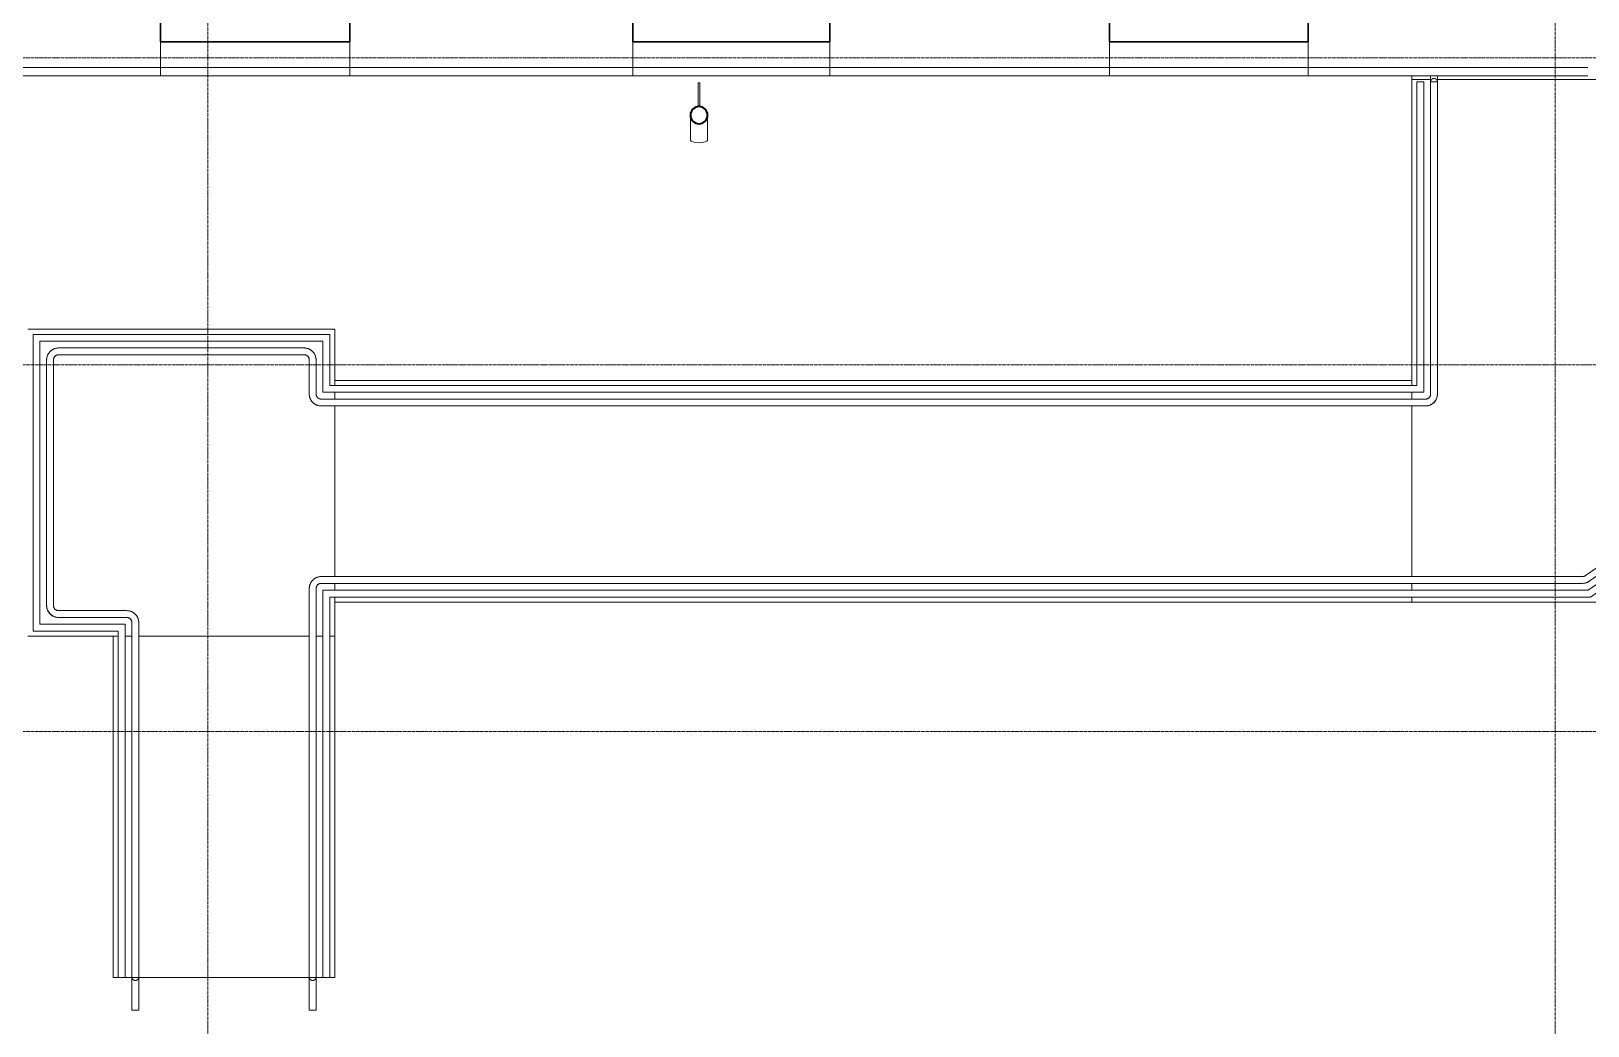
# Model space of a CAD drawing. Header units: millimetres. Extents: x -12447 to 83753, y -46415 to 46712.
# Drawn here: x 9113 to 18241, y -3881 to 1951 of the extents above; entities that cross this region are included whole.
import ezdxf

# ---------------------------------------------------------------- set-up
doc = ezdxf.new("R2010")
doc.units = ezdxf.units.MM
doc.linetypes.add('ADSK_Линия сетки', pattern=[25, 20, -2.5, 0, -2.5])
for name, color, linetype, lineweight in [('Обобщенные модели', 7, 'Continuous', 18), ('Ограждение', 7, 'Continuous', 9), ('Оси', 7, 'Continuous', 9), ('Пандусы', 7, 'Continuous', 18), ('Перекрытие', 7, 'Continuous', 18), ('Стены наружные', 7, 'Continuous', 18), ('Стены несущие', 7, 'Continuous', 30), ('Стены отделка', 7, 'Continuous', 30), ('Стены штриховка', 7, 'Continuous', 9)]:
    doc.layers.add(name, color=color, linetype=linetype, lineweight=lineweight)

# ---------------------------------------------------------------- blocks, each defined once
blk = doc.blocks.new('Ограждение - Ограждение-2039143-План полов 1-го этажа')
at = {"layer": 'Ограждение'}
for p, q in [((18243.9, -1326.7), (18809.9, -936.7)), ((18256.3, -1366.7), (18822.4, -976.7)), ((18809.9, -936.7), (19016.1, -936.7)), ((18822.4, -976.7), (19016.1, -976.7)), ((19016.1, -936.7), (19016.1, -976.7)), ((10824.3, -1326.7), (10894.3, -1326.7)), ((10824.3, -1596.7), (10824.3, -1326.7)), ((10864.3, -1366.7), (10894.3, -1366.7)), ((10864.3, -1596.7), (10864.3, -1366.7)), ((10894.3, -1326.7), (17719.3, -1326.7)), ((10894.3, -1366.7), (17719.3, -1366.7)), ((17719.3, -1326.7), (18243.9, -1326.7)), ((17719.3, -1366.7), (18256.3, -1366.7)), ((10824.3, -3596.7), (10824.3, -1596.7)), ((10864.3, -3596.7), (10864.3, -1596.7)), ((10864.3, -3596.7), (10824.3, -3596.7))]:
    blk.add_line(p, q, dxfattribs=at)
blk = doc.blocks.new('Ограждение - Ограждение-2039147-План полов 1-го этажа')
at = {"layer": 'Ограждение'}
for p, q in [((17239.3, 1653.3), (17279.3, 1653.3)), ((17239.3, -126.7), (17239.3, 1653.3)), ((17279.3, -166.7), (17279.3, 1653.3)), ((9124.3, 173.3), (10864.3, 173.3)), ((9124.3, -1566.7), (9124.3, 173.3)), ((9164.3, 133.3), (10824.3, 133.3)), ((9164.3, -1526.7), (9164.3, 133.3)), ((10824.3, 133.3), (10824.3, -166.7)), ((10864.3, 173.3), (10864.3, -126.7)), ((10824.3, -166.7), (10894.3, -166.7)), ((10864.3, -126.7), (10894.3, -126.7)), ((10894.3, -126.7), (17239.3, -126.7)), ((10894.3, -166.7), (17279.3, -166.7)), ((9664.3, -1526.7), (9164.3, -1526.7)), ((9664.3, -1596.7), (9664.3, -1526.7)), ((9624.3, -1566.7), (9124.3, -1566.7)), ((9624.3, -1596.7), (9624.3, -1566.7)), ((9624.3, -3596.7), (9624.3, -1596.7)), ((9664.3, -3596.7), (9664.3, -1596.7)), ((9664.3, -3596.7), (9624.3, -3596.7))]:
    blk.add_line(p, q, dxfattribs=at)
blk = doc.blocks.new('Водосток - Тип 1 _карниз больше 490мм_-V62-План полов 1-го этажа')
at = {"layer": 'Обобщенные модели'}
for p, q in [((75, 306.2), (75, 263.6)), ((175, 263.6), (175, 306.2)), ((120, 109.1), (120, -30)), ((130, -30), (130, 109.1)), ((120, -30), (130, -30))]:
    blk.add_line(p, q, dxfattribs=at)
at = {"layer": 'Обобщенные модели', "flags": 128}
for points in [[(75, 173), (75, 174.3), (75, 177), (75, 179.8), (75, 182.9), (75, 186.2), (75, 189.7), (75, 193.4), (75, 197.2), (75, 201.3), (75, 205.5), (75, 209.9), (75, 214.4), (75, 219.1), (75, 224), (75, 229), (75, 234.1), (75, 239.3), (75, 244.6), (75, 250.1), (75, 255.6), (75, 261.3), (75, 263.6)], [(175, 263.6), (175, 258), (175, 252.4), (175, 246.9), (175, 241.5), (175, 236.2), (175, 231.1), (175, 226), (175, 221.1), (175, 216.4), (175, 211.8), (175, 207.3), (175, 203), (175, 198.9), (175, 194.9), (175, 191.2), (175, 187.6), (175, 184.3), (175, 181.1), (175, 178.1), (175, 175.4), (175, 173)]]:
    blk.add_lwpolyline(points, dxfattribs=at)
at = {"layer": 'Обобщенные модели'}
for start, end in [(90, 270), (270, 90)]:
    blk.add_arc((125, 160), 52, start, end, dxfattribs=at)
at = {"layer": 'Обобщенные модели', "lineweight": 40}
for start, end in [(90, 270), (270, 90)]:
    blk.add_arc((125, 160), 50, start, end, dxfattribs=at)
at = {"layer": 'Обобщенные модели'}
for start_param, end_param in [(4.712389, 6.283185), (3.141593, 4.712389)]:
    blk.add_ellipse((125, 306.2), major_axis=(-50, 0), ratio=0.309017, start_param=start_param, end_param=end_param, dxfattribs=at)
blk = doc.blocks.new('Тип перил - Перила_Внутренний_-3098370-План полов 1-го этажа')
at = {"layer": 'Ограждение'}
for p, q in [((17319.3, 1653.3), (17319.3, -176.7)), ((17341.6, 1653.3), (17337, 1653.3)), ((17359.3, -176.7), (17359.3, 1653.3)), ((10714.3, 93.3), (9274.3, 93.3)), ((9204.3, 23.3), (9204.3, -1416.7)), ((9244.3, -1416.7), (9244.3, 23.3)), ((9274.3, 53.3), (10714.3, 53.3)), ((10744.3, 23.3), (10744.3, -176.7)), ((10784.3, -176.7), (10784.3, 23.3)), ((10892.3, -206.7), (10814.3, -206.7)), ((10814.3, -246.7), (10892.3, -246.7)), ((17258.9, -206.7), (10897.9, -206.7)), ((10897.9, -246.7), (17258.9, -246.7)), ((17289.3, -206.7), (17261.3, -206.7)), ((17261.3, -246.7), (17289.3, -246.7)), ((9674.3, -1446.7), (9274.3, -1446.7)), ((9274.3, -1486.7), (9674.3, -1486.7)), ((9704.3, -1516.7), (9704.3, -1594.7)), ((9744.3, -1594.7), (9744.3, -1516.7)), ((9704.3, -1597.1), (9704.3, -3596.7)), ((9744.3, -3596.7), (9744.3, -1597.1))]:
    blk.add_line(p, q, dxfattribs=at)
at = {"layer": 'Ограждение', "flags": 128}
for points in [[(9274.3, 93.3), (9271.5, 93.3), (9268.7, 93.1), (9265.9, 92.8), (9263.1, 92.4), (9260.4, 91.9), (9257.7, 91.3), (9255, 90.6), (9252.3, 89.8), (9249.6, 88.8), (9247, 87.8), (9244.5, 86.7), (9242, 85.4), (9239.5, 84.1), (9237.1, 82.6), (9234.8, 81.1), (9232.5, 79.5), (9230.3, 77.8), (9228.1, 76), (9226.1, 74.1), (9224.1, 72.1), (9222.2, 70), (9220.3, 67.9), (9218.6, 65.7), (9217, 63.5), (9215.4, 61.1), (9213.9, 58.8), (9212.6, 56.3), (9211.3, 53.8), (9210.1, 51.3), (9209.1, 48.7), (9208.1, 46.1), (9207.2, 43.4), (9206.5, 40.7), (9205.8, 38), (9205.3, 35.2), (9204.9, 32.5), (9204.6, 29.7), (9204.4, 26.9), (9204.3, 24.1), (9204.3, 23.3)], [(10784.3, 23.3), (10784.2, 26.1), (10784.1, 28.9), (10783.8, 31.7), (10783.4, 34.5), (10782.9, 37.2), (10782.3, 40), (10781.6, 42.7), (10780.7, 45.3), (10779.8, 48), (10778.8, 50.6), (10777.6, 53.1), (10776.4, 55.7), (10775, 58.1), (10773.6, 60.5), (10772.1, 62.9), (10770.4, 65.1), (10768.7, 67.3), (10766.9, 69.5), (10765, 71.6), (10763.1, 73.5), (10761, 75.5), (10758.9, 77.3), (10756.7, 79), (10754.4, 80.7), (10752.1, 82.2), (10749.7, 83.7), (10747.3, 85.1), (10744.8, 86.3), (10742.2, 87.5), (10739.7, 88.6), (10737, 89.5), (10734.4, 90.4), (10731.7, 91.1), (10728.9, 91.8), (10726.2, 92.3), (10723.4, 92.7), (10720.6, 93), (10717.8, 93.2), (10715.1, 93.3), (10714.3, 93.3)], [(9244.3, 23.3), (9244.3, 24.5), (9244.4, 25.7), (9244.5, 26.9), (9244.7, 28.1), (9244.9, 29.3), (9245.2, 30.5), (9245.5, 31.6), (9245.8, 32.8), (9246.2, 33.9), (9246.7, 35), (9247.2, 36.1), (9247.7, 37.2), (9248.3, 38.2), (9248.9, 39.3), (9249.5, 40.3), (9250.2, 41.2), (9251, 42.2), (9251.7, 43.1), (9252.6, 44), (9253.4, 44.8), (9254.3, 45.7), (9255.2, 46.4), (9256.1, 47.2), (9257.1, 47.9), (9258.1, 48.6), (9259.1, 49.2), (9260.2, 49.8), (9261.2, 50.3), (9262.3, 50.8), (9263.4, 51.3), (9264.6, 51.7), (9265.7, 52.1), (9266.9, 52.4), (9268, 52.7), (9269.2, 52.9), (9270.4, 53.1), (9271.6, 53.2), (9272.8, 53.3), (9274, 53.3), (9274.3, 53.3)], [(10714.3, 53.3), (10715.5, 53.3), (10716.7, 53.2), (10717.9, 53.1), (10719.1, 52.9), (10720.3, 52.7), (10721.4, 52.5), (10722.6, 52.2), (10723.7, 51.8), (10724.9, 51.4), (10726, 51), (10727.1, 50.5), (10728.1, 49.9), (10729.2, 49.4), (10730.2, 48.7), (10731.2, 48.1), (10732.2, 47.4), (10733.2, 46.7), (10734.1, 45.9), (10735, 45.1), (10735.8, 44.2), (10736.6, 43.3), (10737.4, 42.4), (10738.2, 41.5), (10738.9, 40.5), (10739.5, 39.5), (10740.2, 38.5), (10740.8, 37.5), (10741.3, 36.4), (10741.8, 35.3), (10742.3, 34.2), (10742.7, 33.1), (10743, 31.9), (10743.4, 30.8), (10743.6, 29.6), (10743.9, 28.4), (10744, 27.2), (10744.2, 26), (10744.3, 24.8), (10744.3, 23.6), (10744.3, 23.3)], [(10744.3, -176.7), (10744.4, -179.5), (10744.5, -182.3), (10744.8, -185.1), (10745.2, -187.8), (10745.7, -190.6), (10746.3, -193.3), (10747, -196), (10747.8, -198.7), (10748.8, -201.3), (10749.8, -203.9), (10751, -206.5), (10752.2, -209), (10753.5, -211.5), (10755, -213.9), (10756.5, -216.2), (10758.1, -218.5), (10759.9, -220.7), (10761.7, -222.8), (10763.6, -224.9), (10765.5, -226.9), (10767.6, -228.8), (10769.7, -230.6), (10771.9, -232.4), (10774.1, -234), (10776.5, -235.6), (10778.9, -237), (10781.3, -238.4), (10783.8, -239.7), (10786.3, -240.9), (10788.9, -241.9), (10791.6, -242.9), (10794.2, -243.7), (10796.9, -244.5), (10799.6, -245.1), (10802.4, -245.7), (10805.2, -246.1), (10807.9, -246.4), (10810.7, -246.6), (10813.5, -246.7), (10814.3, -246.7)], [(10814.3, -206.7), (10813.1, -206.6), (10811.9, -206.6), (10810.7, -206.5), (10809.5, -206.3), (10808.3, -206.1), (10807.2, -205.8), (10806, -205.5), (10804.9, -205.2), (10803.7, -204.8), (10802.6, -204.3), (10801.5, -203.8), (10800.4, -203.3), (10799.4, -202.7), (10798.4, -202.1), (10797.4, -201.4), (10796.4, -200.7), (10795.4, -200), (10794.5, -199.2), (10793.6, -198.4), (10792.8, -197.6), (10792, -196.7), (10791.2, -195.8), (10790.4, -194.8), (10789.7, -193.9), (10789.1, -192.9), (10788.4, -191.9), (10787.8, -190.8), (10787.3, -189.7), (10786.8, -188.7), (10786.3, -187.5), (10785.9, -186.4), (10785.6, -185.3), (10785.2, -184.1), (10785, -183), (10784.7, -181.8), (10784.6, -180.6), (10784.4, -179.4), (10784.3, -178.2), (10784.3, -177), (10784.3, -176.7)], [(17289.3, -246.7), (17292.1, -246.6), (17294.9, -246.5), (17297.7, -246.2), (17300.4, -245.8), (17303.2, -245.3), (17305.9, -244.7), (17308.6, -243.9), (17311.3, -243.1), (17314, -242.2), (17316.6, -241.1), (17319.1, -240), (17321.6, -238.8), (17324.1, -237.4), (17326.5, -236), (17328.8, -234.4), (17331.1, -232.8), (17333.3, -231.1), (17335.5, -229.3), (17337.5, -227.4), (17339.5, -225.4), (17341.4, -223.4), (17343.2, -221.3), (17345, -219.1), (17346.6, -216.8), (17348.2, -214.5), (17349.7, -212.1), (17351, -209.7), (17352.3, -207.2), (17353.5, -204.6), (17354.5, -202), (17355.5, -199.4), (17356.4, -196.7), (17357.1, -194), (17357.7, -191.3), (17358.3, -188.6), (17358.7, -185.8), (17359, -183), (17359.2, -180.2), (17359.3, -177.4), (17359.3, -176.7)], [(17319.3, -176.7), (17319.3, -177.9), (17319.2, -179.1), (17319.1, -180.3), (17318.9, -181.5), (17318.7, -182.6), (17318.4, -183.8), (17318.1, -185), (17317.8, -186.1), (17317.4, -187.2), (17316.9, -188.4), (17316.4, -189.5), (17315.9, -190.5), (17315.3, -191.6), (17314.7, -192.6), (17314.1, -193.6), (17313.4, -194.6), (17312.6, -195.5), (17311.8, -196.5), (17311, -197.3), (17310.2, -198.2), (17309.3, -199), (17308.4, -199.8), (17307.5, -200.5), (17306.5, -201.2), (17305.5, -201.9), (17304.5, -202.5), (17303.4, -203.1), (17302.4, -203.7), (17301.3, -204.2), (17300.2, -204.6), (17299, -205), (17297.9, -205.4), (17296.7, -205.7), (17295.6, -206), (17294.4, -206.2), (17293.2, -206.4), (17292, -206.6), (17290.8, -206.6), (17289.6, -206.7), (17289.3, -206.7)], [(10892.3, -206.7), (10895.1, -206.7), (10897.9, -206.7)], [(10897.9, -246.7), (10895.1, -246.7), (10892.3, -246.7)], [(17261.3, -206.7), (17260.1, -206.7), (17258.9, -206.7)], [(17258.9, -246.7), (17260.1, -246.7), (17261.3, -246.7)], [(9204.3, -1416.7), (9204.4, -1419.5), (9204.5, -1422.3), (9204.8, -1425.1), (9205.2, -1427.8), (9205.7, -1430.6), (9206.3, -1433.3), (9207, -1436), (9207.8, -1438.7), (9208.8, -1441.3), (9209.8, -1443.9), (9211, -1446.5), (9212.2, -1449), (9213.5, -1451.5), (9215, -1453.9), (9216.5, -1456.2), (9218.1, -1458.5), (9219.9, -1460.7), (9221.7, -1462.8), (9223.6, -1464.9), (9225.5, -1466.9), (9227.6, -1468.8), (9229.7, -1470.6), (9231.9, -1472.4), (9234.1, -1474), (9236.5, -1475.6), (9238.9, -1477), (9241.3, -1478.4), (9243.8, -1479.7), (9246.3, -1480.9), (9248.9, -1481.9), (9251.6, -1482.9), (9254.2, -1483.7), (9256.9, -1484.5), (9259.6, -1485.1), (9262.4, -1485.7), (9265.2, -1486.1), (9267.9, -1486.4), (9270.7, -1486.6), (9273.5, -1486.7), (9274.3, -1486.7)], [(9274.3, -1446.7), (9273.1, -1446.7), (9271.9, -1446.6), (9270.7, -1446.5), (9269.5, -1446.3), (9268.3, -1446.1), (9267.2, -1445.8), (9266, -1445.5), (9264.9, -1445.2), (9263.7, -1444.8), (9262.6, -1444.3), (9261.5, -1443.8), (9260.4, -1443.3), (9259.4, -1442.7), (9258.4, -1442.1), (9257.4, -1441.4), (9256.4, -1440.7), (9255.4, -1440), (9254.5, -1439.2), (9253.6, -1438.4), (9252.8, -1437.6), (9252, -1436.7), (9251.2, -1435.8), (9250.4, -1434.9), (9249.7, -1433.9), (9249.1, -1432.9), (9248.4, -1431.9), (9247.8, -1430.8), (9247.3, -1429.7), (9246.8, -1428.7), (9246.3, -1427.5), (9245.9, -1426.4), (9245.6, -1425.3), (9245.2, -1424.1), (9245, -1423), (9244.7, -1421.8), (9244.6, -1420.6), (9244.4, -1419.4), (9244.3, -1418.2), (9244.3, -1417), (9244.3, -1416.7)], [(9744.3, -1516.7), (9744.2, -1513.9), (9744.1, -1511.1), (9743.8, -1508.3), (9743.4, -1505.5), (9742.9, -1502.8), (9742.3, -1500), (9741.6, -1497.3), (9740.7, -1494.7), (9739.8, -1492), (9738.8, -1489.4), (9737.6, -1486.9), (9736.4, -1484.4), (9735, -1481.9), (9733.6, -1479.5), (9732.1, -1477.2), (9730.4, -1474.9), (9728.7, -1472.7), (9726.9, -1470.5), (9725, -1468.5), (9723.1, -1466.5), (9721, -1464.6), (9718.9, -1462.7), (9716.7, -1461), (9714.4, -1459.3), (9712.1, -1457.8), (9709.7, -1456.3), (9707.3, -1454.9), (9704.8, -1453.7), (9702.2, -1452.5), (9699.7, -1451.4), (9697, -1450.5), (9694.4, -1449.6), (9691.7, -1448.9), (9688.9, -1448.2), (9686.2, -1447.7), (9683.4, -1447.3), (9680.6, -1447), (9677.8, -1446.8), (9675.1, -1446.7), (9674.3, -1446.7)], [(9674.3, -1486.7), (9675.5, -1486.7), (9676.7, -1486.8), (9677.9, -1486.9), (9679.1, -1487.1), (9680.3, -1487.3), (9681.4, -1487.5), (9682.6, -1487.8), (9683.7, -1488.2), (9684.9, -1488.6), (9686, -1489), (9687.1, -1489.5), (9688.1, -1490.1), (9689.2, -1490.6), (9690.2, -1491.3), (9691.2, -1491.9), (9692.2, -1492.6), (9693.2, -1493.4), (9694.1, -1494.1), (9695, -1494.9), (9695.8, -1495.8), (9696.6, -1496.7), (9697.4, -1497.6), (9698.2, -1498.5), (9698.9, -1499.5), (9699.5, -1500.5), (9700.2, -1501.5), (9700.8, -1502.5), (9701.3, -1503.6), (9701.8, -1504.7), (9702.3, -1505.8), (9702.7, -1506.9), (9703, -1508.1), (9703.4, -1509.2), (9703.6, -1510.4), (9703.9, -1511.6), (9704, -1512.8), (9704.2, -1514), (9704.3, -1515.2), (9704.3, -1516.4), (9704.3, -1516.7)], [(9704.3, -1594.7), (9704.3, -1595.9), (9704.3, -1597.1)], [(9744.3, -1597.1), (9744.3, -1595.9), (9744.3, -1594.7)], [(9727.5, -3596.7), (9724.3, -3596.7), (9722, -3596.7)]]:
    blk.add_lwpolyline(points, dxfattribs=at)
blk = doc.blocks.new('Тип перил - D40-V73-План полов 1-го этажа')
at = {"layer": 'Ограждение', "flags": 128}
for points in [[(9704.3, -3595.1), (9706.4, -3604.1), (9710.2, -3609.3), (9713.3, -3611.8), (9715.4, -3613), (9717, -3613.7), (9718.1, -3614.1), (9719, -3614.4), (9719.6, -3614.5), (9720.2, -3614.6), (9720.6, -3614.7), (9721, -3614.8), (9721.3, -3614.9), (9721.5, -3614.9), (9721.8, -3614.9), (9722, -3614.9), (9722.2, -3615), (9722.3, -3615), (9722.5, -3615), (9722.6, -3615), (9722.8, -3615), (9722.9, -3615), (9723, -3615), (9723.1, -3615), (9723.2, -3615.1), (9723.3, -3615.1), (9723.4, -3615.1), (9723.4, -3615.1), (9723.5, -3615.1), (9723.6, -3615.1), (9723.7, -3615.1), (9723.7, -3615.1), (9723.8, -3615.1), (9723.9, -3615.1), (9724, -3615.1), (9724, -3615.1), (9724.1, -3615.1), (9724.2, -3615.1), (9724.2, -3615.1), (9724.3, -3615.1), (9724.3, -3615.1)], [(9744.3, -3595.1), (9742.2, -3604.1), (9738.4, -3609.3), (9735.3, -3611.8), (9733.2, -3613), (9731.6, -3613.7), (9730.5, -3614.1), (9729.6, -3614.4), (9729, -3614.5), (9728.4, -3614.6), (9728, -3614.7), (9727.6, -3614.8), (9727.3, -3614.9), (9727.1, -3614.9), (9726.8, -3614.9), (9726.6, -3614.9), (9726.4, -3615), (9726.3, -3615), (9726.1, -3615), (9726, -3615), (9725.8, -3615), (9725.7, -3615), (9725.6, -3615), (9725.5, -3615), (9725.4, -3615.1), (9725.3, -3615.1), (9725.2, -3615.1), (9725.1, -3615.1), (9725.1, -3615.1), (9725, -3615.1), (9724.9, -3615.1), (9724.8, -3615.1), (9724.8, -3615.1), (9724.7, -3615.1), (9724.6, -3615.1), (9724.6, -3615.1), (9724.5, -3615.1), (9724.4, -3615.1), (9724.4, -3615.1), (9724.3, -3615.1), (9724.3, -3615.1)]]:
    blk.add_lwpolyline(points, dxfattribs=at)
blk = doc.blocks.new('Тип перил - D40-V74-План полов 1-го этажа')
at = {"layer": 'Ограждение', "flags": 128}
for points in [[(0, 20), (0.8, 20), (1.6, 19.9), (2.4, 19.9), (3.2, 19.7), (4, 19.6), (4.8, 19.4), (5.5, 19.2), (6.3, 19), (7, 18.7), (7.8, 18.4), (8.5, 18.1), (9.2, 17.7), (9.9, 17.4), (10.6, 16.9), (11.3, 16.5), (11.9, 16), (12.6, 15.6), (13.2, 15), (13.8, 14.5), (14.3, 13.9), (14.9, 13.3), (15.4, 12.7), (15.9, 12.1), (16.4, 11.5), (16.8, 10.8), (17.2, 10.1), (17.6, 9.4), (18, 8.7), (18.3, 8), (18.6, 7.2), (18.9, 6.5), (19.2, 5.7), (19.4, 5), (19.6, 4.2), (19.7, 3.4), (19.8, 2.6), (19.9, 1.8), (20, 1), (20, 0.2), (20, 0)], [(20, 0), (20, -0.8), (19.9, -1.6), (19.9, -2.4), (19.7, -3.2), (19.6, -4), (19.4, -4.8), (19.2, -5.5), (19, -6.3), (18.7, -7), (18.4, -7.8), (18.1, -8.5), (17.7, -9.2), (17.4, -9.9), (16.9, -10.6), (16.5, -11.3), (16, -11.9), (15.6, -12.6), (15, -13.2), (14.5, -13.8), (13.9, -14.3), (13.3, -14.9), (12.7, -15.4), (12.1, -15.9), (11.5, -16.4), (10.8, -16.8), (10.1, -17.2), (9.4, -17.6), (8.7, -18), (8, -18.3), (7.2, -18.6), (6.5, -18.9), (5.7, -19.2), (5, -19.4), (4.2, -19.6), (3.4, -19.7), (2.6, -19.8), (1.8, -19.9), (1, -20), (0.2, -20), (0, -20)]]:
    blk.add_lwpolyline(points, dxfattribs=at)
blk = doc.blocks.new('Тип перил - Перила_Внутренний_-V75-План полов 1-го этажа')
at = {"layer": 'Ограждение'}
for p, q in [((17319.3, 1653.3), (17359.3, 1653.3)), ((17319.3, -176.7), (17319.3, 1653.3)), ((17359.3, -176.7), (17359.3, 1653.3)), ((9274.3, 93.3), (10714.3, 93.3)), ((9204.3, -1416.7), (9204.3, 23.3)), ((9244.3, -1416.7), (9244.3, 23.3)), ((9274.3, 53.3), (10714.3, 53.3)), ((10744.3, 23.3), (10744.3, -176.7)), ((10784.3, 23.3), (10784.3, -176.7)), ((10814.3, -206.7), (10892.3, -206.7)), ((10814.3, -246.7), (10892.3, -246.7)), ((10892.3, -206.7), (10896.3, -206.7)), ((10892.3, -246.7), (10896.3, -246.7)), ((10896.3, -206.7), (17257.3, -206.7)), ((10896.3, -246.7), (17257.3, -246.7)), ((17257.3, -206.7), (17261.3, -206.7)), ((17257.3, -246.7), (17261.3, -246.7)), ((17261.3, -206.7), (17289.3, -206.7)), ((17261.3, -246.7), (17289.3, -246.7)), ((9674.3, -1446.7), (9274.3, -1446.7)), ((9674.3, -1486.7), (9274.3, -1486.7)), ((9704.3, -1594.7), (9704.3, -1516.7)), ((9744.3, -1594.7), (9744.3, -1516.7)), ((9704.3, -1598.7), (9704.3, -1594.7)), ((9704.3, -3596.7), (9704.3, -1598.7)), ((9744.3, -1598.7), (9744.3, -1594.7)), ((9744.3, -3596.7), (9744.3, -1598.7)), ((9704.3, -3596.7), (9744.3, -3596.7))]:
    blk.add_line(p, q, dxfattribs=at)
for centre, radius, start, end in [((9274.3, 23.3), 70, 90, 180), ((10714.3, 23.3), 70, 360, 90), ((9274.3, 23.3), 30, 90, 180), ((10714.3, 23.3), 30, 360, 90), ((10814.3, -176.7), 70, 180, 270), ((10814.3, -176.7), 30, 180, 270), ((17289.3, -176.7), 70, 270, 360), ((17289.3, -176.7), 30, 270, 360), ((9274.3, -1416.7), 70, 180, 270), ((9274.3, -1416.7), 30, 180, 270), ((9674.3, -1516.7), 70, 360, 90), ((9674.3, -1516.7), 30, 360, 90)]:
    blk.add_arc(centre, radius, start, end, dxfattribs=at)
blk = doc.blocks.new('Тип перил - Перила_Внутренний_-3098390-План полов 1-го этажа')
at = {"layer": 'Ограждение'}
for p, q in [((17319.3, 1688.2), (17319.3, 1653.3)), ((17359.3, 1653.3), (17359.3, 1688.2)), ((9704.3, -3598.7), (9704.3, -3596.7)), ((9704.3, -3598.7), (9704.3, -3789.7)), ((9744.3, -3596.7), (9744.3, -3598.7)), ((9744.3, -3789.7), (9744.3, -3598.7)), ((9722, -3789.7), (9727.5, -3789.7))]:
    blk.add_line(p, q, dxfattribs=at)
at = {"layer": 'Ограждение', "flags": 128}
for points in [[(9274.3, 93.3), (9271.5, 93.3), (9268.7, 93.1), (9265.9, 92.8), (9263.1, 92.4), (9260.4, 91.9), (9257.7, 91.3), (9255, 90.6), (9252.3, 89.8), (9249.6, 88.8), (9247, 87.8), (9244.5, 86.7), (9242, 85.4), (9239.5, 84.1), (9237.1, 82.6), (9234.8, 81.1), (9232.5, 79.5), (9230.3, 77.8), (9228.1, 76), (9226.1, 74.1), (9224.1, 72.1), (9222.2, 70), (9220.3, 67.9), (9218.6, 65.7), (9217, 63.5), (9215.4, 61.1), (9213.9, 58.8), (9212.6, 56.3), (9211.3, 53.8), (9210.1, 51.3), (9209.1, 48.7), (9208.1, 46.1), (9207.2, 43.4), (9206.5, 40.7), (9205.8, 38), (9205.3, 35.2), (9204.9, 32.5), (9204.6, 29.7), (9204.4, 26.9), (9204.3, 24.1)], [(10784.3, 23.3), (10784.2, 26.1), (10784.1, 28.9), (10783.8, 31.7), (10783.4, 34.5), (10782.9, 37.2), (10782.3, 40), (10781.6, 42.7), (10780.7, 45.3), (10779.8, 48), (10778.8, 50.6), (10777.6, 53.1), (10776.4, 55.7), (10775, 58.1), (10773.6, 60.5), (10772.1, 62.9), (10770.4, 65.1), (10768.7, 67.3), (10766.9, 69.5), (10765, 71.6), (10763.1, 73.5), (10761, 75.5), (10758.9, 77.3), (10756.7, 79), (10754.4, 80.7), (10752.1, 82.2), (10749.7, 83.7), (10747.3, 85.1), (10744.8, 86.3), (10742.2, 87.5), (10739.7, 88.6), (10737, 89.5), (10734.4, 90.4), (10731.7, 91.1), (10728.9, 91.8), (10726.2, 92.3), (10723.4, 92.7), (10720.6, 93), (10717.8, 93.2), (10715.1, 93.3)], [(10744.3, -176.7), (10744.4, -179.5), (10744.5, -182.3), (10744.8, -185.1), (10745.2, -187.8), (10745.7, -190.6), (10746.3, -193.3), (10747, -196), (10747.8, -198.7), (10748.8, -201.3), (10749.8, -203.9), (10751, -206.5), (10752.2, -209), (10753.5, -211.5), (10755, -213.9), (10756.5, -216.2), (10758.1, -218.5), (10759.9, -220.7), (10761.7, -222.8), (10763.6, -224.9), (10765.5, -226.9), (10767.6, -228.8), (10769.7, -230.6), (10771.9, -232.4), (10774.1, -234), (10776.5, -235.6), (10778.9, -237), (10781.3, -238.4), (10783.8, -239.7), (10786.3, -240.9), (10788.9, -241.9), (10791.6, -242.9), (10794.2, -243.7), (10796.9, -244.5), (10799.6, -245.1), (10802.4, -245.7), (10805.2, -246.1), (10807.9, -246.4), (10810.7, -246.6), (10813.5, -246.7)], [(17289.3, -246.7), (17292.1, -246.6), (17294.9, -246.5), (17297.7, -246.2), (17300.4, -245.8), (17303.2, -245.3), (17305.9, -244.7), (17308.6, -243.9), (17311.3, -243.1), (17314, -242.2), (17316.6, -241.1), (17319.1, -240), (17321.6, -238.8), (17324.1, -237.4), (17326.5, -236), (17328.8, -234.4), (17331.1, -232.8), (17333.3, -231.1), (17335.5, -229.3), (17337.5, -227.4), (17339.5, -225.4), (17341.4, -223.4), (17343.2, -221.3), (17345, -219.1), (17346.6, -216.8), (17348.2, -214.5), (17349.7, -212.1), (17351, -209.7), (17352.3, -207.2), (17353.5, -204.6), (17354.5, -202), (17355.5, -199.4), (17356.4, -196.7), (17357.1, -194), (17357.7, -191.3), (17358.3, -188.6), (17358.7, -185.8), (17359, -183), (17359.2, -180.2), (17359.3, -177.4)], [(9204.3, -1416.7), (9204.4, -1419.5), (9204.5, -1422.3), (9204.8, -1425.1), (9205.2, -1427.8), (9205.7, -1430.6), (9206.3, -1433.3), (9207, -1436), (9207.8, -1438.7), (9208.8, -1441.3), (9209.6, -1443.4)], [(9209.8, -1443.9), (9211, -1446.5), (9212.2, -1449), (9213.5, -1451.5), (9215, -1453.9), (9216.5, -1456.2), (9218.1, -1458.5), (9219.9, -1460.7), (9221.7, -1462.8), (9223.6, -1464.9), (9225.5, -1466.9), (9227.6, -1468.8), (9229.7, -1470.6), (9231.9, -1472.4), (9234.1, -1474), (9236.5, -1475.6), (9238.9, -1477), (9241.3, -1478.4), (9243.8, -1479.7), (9246.3, -1480.9), (9248.9, -1481.9), (9251.6, -1482.9), (9254.2, -1483.7), (9256.9, -1484.5), (9259.6, -1485.1), (9262.4, -1485.7), (9265.2, -1486.1), (9267.9, -1486.4), (9270.7, -1486.6), (9273.5, -1486.7)], [(9744.3, -1516.7), (9744.2, -1513.9), (9744.1, -1511.1), (9743.8, -1508.3), (9743.4, -1505.5), (9742.9, -1502.8), (9742.3, -1500), (9741.6, -1497.3), (9740.7, -1494.7), (9739.8, -1492), (9738.8, -1489.4), (9737.6, -1486.9), (9736.4, -1484.4), (9735, -1481.9), (9733.6, -1479.5), (9732.1, -1477.2), (9730.4, -1474.9), (9728.7, -1472.7), (9726.9, -1470.5), (9725, -1468.5), (9723.1, -1466.5), (9721, -1464.6), (9718.9, -1462.7), (9716.7, -1461), (9714.4, -1459.3), (9712.1, -1457.8), (9709.7, -1456.3), (9707.3, -1454.9), (9704.8, -1453.7), (9702.2, -1452.5), (9699.7, -1451.4), (9697, -1450.5), (9694.4, -1449.6), (9691.7, -1448.9), (9688.9, -1448.2), (9686.2, -1447.7), (9683.4, -1447.3), (9680.6, -1447), (9677.8, -1446.8), (9675.1, -1446.7)]]:
    blk.add_lwpolyline(points, dxfattribs=at)
blk = doc.blocks.new('Тип перил - Перила_Внутренний_-V76-План полов 1-го этажа')
at = {"layer": 'Ограждение'}
for p, q in [((17319.3, 1653.3), (17319.3, 1688.2)), ((17359.3, 1653.3), (17359.3, 1688.2)), ((9704.3, -3598.7), (9704.3, -3596.7)), ((9704.3, -3789.7), (9704.3, -3598.7)), ((9744.3, -3598.7), (9744.3, -3596.7)), ((9744.3, -3789.7), (9744.3, -3598.7)), ((9704.3, -3789.7), (9744.3, -3789.7))]:
    blk.add_line(p, q, dxfattribs=at)
for centre, start, end in [((9274.3, 23.3), 140.23514, 180), ((9274.3, 23.3), 90, 129.76486), ((10714.3, 23.3), 50.23514, 90), ((10714.3, 23.3), 360, 39.76486), ((10814.3, -176.7), 180, 219.76486), ((17289.3, -176.7), 320.23514, 360), ((10814.3, -176.7), 230.23514, 270), ((17289.3, -176.7), 270, 309.76486), ((9274.3, -1416.7), 180, 219.76486), ((9274.3, -1416.7), 230.23514, 270), ((9674.3, -1516.7), 50.23514, 90), ((9674.3, -1516.7), 360, 39.76486)]:
    blk.add_arc(centre, 30, start, end, dxfattribs=at)
blk = doc.blocks.new('Тип перил - Перила_Внутренний_-3098441-План полов 1-го этажа')
at = {"layer": 'Ограждение'}
for p, q in [((18767.1, -869), (18226.7, -1241.4)), ((18249.4, -1274.3), (18789.8, -902)), ((19016.1, -856.7), (18806.8, -856.7)), ((18806.8, -896.7), (19016.1, -896.7)), ((19016.1, -879), (19016.1, -874.3)), ((10892.3, -1246.7), (10814.3, -1246.7)), ((17718.9, -1246.7), (10897.9, -1246.7)), ((18209.7, -1246.7), (17721.3, -1246.7)), ((10744.3, -1316.7), (10744.3, -1594.7)), ((10784.3, -1594.7), (10784.3, -1316.7)), ((10814.3, -1286.7), (10892.3, -1286.7)), ((10897.9, -1286.7), (17718.9, -1286.7)), ((17721.3, -1286.7), (18209.7, -1286.7)), ((10744.3, -1597.1), (10744.3, -3596.7)), ((10784.3, -3596.7), (10784.3, -1597.1))]:
    blk.add_line(p, q, dxfattribs=at)
at = {"layer": 'Ограждение', "flags": 128}
for points in [[(18806.8, -856.7), (18804, -856.7), (18801.2, -856.9), (18798.4, -857.2), (18795.7, -857.6), (18792.9, -858.1), (18790.2, -858.7), (18787.5, -859.4), (18784.8, -860.2), (18782.2, -861.2), (18779.6, -862.2), (18777, -863.3), (18774.5, -864.6), (18772, -865.9), (18769.6, -867.4), (18767.3, -868.9), (18767.1, -869)], [(18789.8, -902), (18790.8, -901.3), (18791.8, -900.7), (18792.9, -900.1), (18793.9, -899.6), (18795, -899.1), (18796.2, -898.6), (18797.3, -898.2), (18798.4, -897.9), (18799.6, -897.6), (18800.8, -897.3), (18801.9, -897.1), (18803.1, -896.9), (18804.3, -896.8), (18805.5, -896.7), (18806.7, -896.7), (18806.8, -896.7)], [(10814.3, -1246.7), (10811.5, -1246.7), (10808.7, -1246.9), (10805.9, -1247.2), (10803.1, -1247.6), (10800.4, -1248.1), (10797.7, -1248.7), (10795, -1249.4), (10792.3, -1250.2), (10789.6, -1251.2), (10787, -1252.2), (10784.5, -1253.3), (10782, -1254.6), (10779.5, -1255.9), (10777.1, -1257.4), (10774.8, -1258.9), (10772.5, -1260.5), (10770.3, -1262.2), (10768.1, -1264), (10766.1, -1265.9), (10764.1, -1267.9), (10762.2, -1270), (10760.3, -1272.1), (10758.6, -1274.3), (10757, -1276.5), (10755.4, -1278.9), (10753.9, -1281.2), (10752.6, -1283.7), (10751.3, -1286.2), (10750.1, -1288.7), (10749.1, -1291.3), (10748.1, -1293.9), (10747.2, -1296.6), (10746.5, -1299.3), (10745.8, -1302), (10745.3, -1304.8), (10744.9, -1307.5), (10744.6, -1310.3), (10744.4, -1313.1), (10744.3, -1315.9), (10744.3, -1316.7)], [(10892.3, -1246.7), (10895.1, -1246.7), (10897.9, -1246.7)], [(17721.3, -1246.7), (17720.1, -1246.7), (17718.9, -1246.7)], [(18226.7, -1241.4), (18225.7, -1242), (18224.7, -1242.7), (18223.6, -1243.2), (18222.5, -1243.8), (18221.4, -1244.3), (18220.3, -1244.7), (18219.2, -1245.1), (18218.1, -1245.5), (18216.9, -1245.8), (18215.7, -1246.1), (18214.5, -1246.3), (18213.4, -1246.4), (18212.2, -1246.6), (18211, -1246.6), (18209.8, -1246.7), (18209.7, -1246.7)], [(18209.7, -1286.7), (18212.5, -1286.6), (18215.3, -1286.5), (18218, -1286.2), (18220.8, -1285.8), (18223.6, -1285.3), (18226.3, -1284.7), (18229, -1283.9), (18231.7, -1283.1), (18234.3, -1282.2), (18236.9, -1281.1), (18239.5, -1280), (18242, -1278.8), (18244.4, -1277.4), (18246.9, -1276), (18249.2, -1274.4), (18249.4, -1274.3)], [(10784.3, -1316.7), (10784.3, -1315.5), (10784.4, -1314.3), (10784.5, -1313.1), (10784.7, -1311.9), (10784.9, -1310.7), (10785.2, -1309.5), (10785.5, -1308.4), (10785.8, -1307.2), (10786.2, -1306.1), (10786.7, -1305), (10787.2, -1303.9), (10787.7, -1302.8), (10788.3, -1301.8), (10788.9, -1300.7), (10789.5, -1299.7), (10790.2, -1298.8), (10791, -1297.8), (10791.7, -1296.9), (10792.6, -1296), (10793.4, -1295.2), (10794.3, -1294.3), (10795.2, -1293.6), (10796.1, -1292.8), (10797.1, -1292.1), (10798.1, -1291.4), (10799.1, -1290.8), (10800.2, -1290.2), (10801.2, -1289.7), (10802.3, -1289.2), (10803.4, -1288.7), (10804.6, -1288.3), (10805.7, -1287.9), (10806.9, -1287.6), (10808, -1287.3), (10809.2, -1287.1), (10810.4, -1286.9), (10811.6, -1286.8), (10812.8, -1286.7), (10814, -1286.7), (10814.3, -1286.7)], [(10897.9, -1286.7), (10895.1, -1286.7), (10892.3, -1286.7)], [(17718.9, -1286.7), (17720.1, -1286.7), (17721.3, -1286.7)], [(10744.3, -1594.7), (10744.3, -1595.9), (10744.3, -1597.1)], [(10784.3, -1597.1), (10784.3, -1595.9), (10784.3, -1594.7)], [(10766.6, -3596.7), (10764.3, -3596.7), (10762, -3596.7)]]:
    blk.add_lwpolyline(points, dxfattribs=at)
blk = doc.blocks.new('Тип перил - Перила_Внутренний_-V78-План полов 1-го этажа')
at = {"layer": 'Ограждение'}
for p, q in [((18226.7, -1241.4), (18767.1, -869)), ((18249.4, -1274.3), (18789.8, -902)), ((18806.8, -856.7), (19016.1, -856.7)), ((18806.8, -896.7), (19016.1, -896.7)), ((19016.1, -856.7), (19016.1, -896.7)), ((10814.3, -1246.7), (10892.3, -1246.7)), ((10892.3, -1246.7), (10896.3, -1246.7)), ((10896.3, -1246.7), (17717.3, -1246.7)), ((17717.3, -1246.7), (17721.3, -1246.7)), ((17721.3, -1246.7), (18209.7, -1246.7)), ((10744.3, -1594.7), (10744.3, -1316.7)), ((10784.3, -1594.7), (10784.3, -1316.7)), ((10814.3, -1286.7), (10892.3, -1286.7)), ((10892.3, -1286.7), (10896.3, -1286.7)), ((10896.3, -1286.7), (17717.3, -1286.7)), ((17717.3, -1286.7), (17721.3, -1286.7)), ((17721.3, -1286.7), (18209.7, -1286.7)), ((10744.3, -1598.7), (10744.3, -1594.7)), ((10744.3, -3596.7), (10744.3, -1598.7)), ((10784.3, -1598.7), (10784.3, -1594.7)), ((10784.3, -3596.7), (10784.3, -1598.7)), ((10744.3, -3596.7), (10784.3, -3596.7))]:
    blk.add_line(p, q, dxfattribs=at)
for centre, radius, start, end in [((18806.8, -926.7), 70, 90, 124.56715), ((18806.8, -926.7), 30, 90, 124.56715), ((10814.3, -1316.7), 70, 90, 180), ((18209.7, -1216.7), 30, 270, 304.56715), ((18209.7, -1216.7), 70, 270, 304.56715), ((10814.3, -1316.7), 30, 90, 180)]:
    blk.add_arc(centre, radius, start, end, dxfattribs=at)
blk = doc.blocks.new('Тип перил - Перила_Внутренний_-3098458-План полов 1-го этажа')
at = {"layer": 'Ограждение'}
for p, q in [((19209.1, -856.7), (19016.1, -856.7)), ((19016.1, -896.7), (19209.1, -896.7)), ((19209.1, -879), (19209.1, -874.3)), ((10744.3, -3598.7), (10744.3, -3596.7)), ((10744.3, -3598.7), (10744.3, -3789.7)), ((10784.3, -3596.7), (10784.3, -3598.7)), ((10784.3, -3789.7), (10784.3, -3598.7)), ((10762, -3789.7), (10766.6, -3789.7))]:
    blk.add_line(p, q, dxfattribs=at)
at = {"layer": 'Ограждение', "flags": 128}
for points in [[(18806.8, -856.7), (18804, -856.7), (18801.2, -856.9), (18798.4, -857.2), (18795.7, -857.6), (18792.9, -858.1), (18790.2, -858.7), (18787.5, -859.4), (18784.8, -860.2), (18782.2, -861.2), (18779.6, -862.2), (18777, -863.3), (18774.5, -864.6), (18772, -865.9), (18769.6, -867.4), (18767.3, -868.9)], [(10787, -1252.2), (10784.5, -1253.3), (10782, -1254.6), (10779.5, -1255.9), (10777.1, -1257.4), (10774.8, -1258.9), (10772.5, -1260.5), (10770.3, -1262.2), (10768.1, -1264), (10766.1, -1265.9), (10764.1, -1267.9), (10762.2, -1270), (10760.3, -1272.1), (10758.6, -1274.3), (10757, -1276.5), (10755.4, -1278.9), (10753.9, -1281.2), (10752.6, -1283.7), (10751.3, -1286.2), (10750.1, -1288.7), (10749.1, -1291.3), (10748.1, -1293.9), (10747.2, -1296.6), (10746.5, -1299.3), (10745.8, -1302), (10745.3, -1304.8), (10744.9, -1307.5), (10744.6, -1310.3), (10744.4, -1313.1), (10744.3, -1315.9)], [(10814.3, -1246.7), (10811.5, -1246.7), (10808.7, -1246.9), (10805.9, -1247.2), (10803.1, -1247.6), (10800.4, -1248.1), (10797.7, -1248.7), (10795, -1249.4), (10792.3, -1250.2), (10789.6, -1251.2), (10787.6, -1252)], [(18209.7, -1286.7), (18212.5, -1286.6), (18215.3, -1286.5), (18218, -1286.2), (18220.8, -1285.8), (18223.6, -1285.3), (18226.3, -1284.7), (18229, -1283.9), (18231.7, -1283.1), (18234.3, -1282.2), (18236.9, -1281.1), (18239.5, -1280), (18242, -1278.8), (18244.4, -1277.4), (18246.9, -1276), (18249.2, -1274.4)]]:
    blk.add_lwpolyline(points, dxfattribs=at)
blk = doc.blocks.new('Тип перил - Перила_Внутренний_-V79-План полов 1-го этажа')
at = {"layer": 'Ограждение'}
for p, q in [((19016.1, -856.7), (19209.1, -856.7)), ((19016.1, -896.7), (19209.1, -896.7)), ((19209.1, -856.7), (19209.1, -896.7)), ((10744.3, -3598.7), (10744.3, -3596.7)), ((10744.3, -3789.7), (10744.3, -3598.7)), ((10784.3, -3598.7), (10784.3, -3596.7)), ((10784.3, -3789.7), (10784.3, -3598.7)), ((10744.3, -3789.7), (10784.3, -3789.7))]:
    blk.add_line(p, q, dxfattribs=at)
for start, end in [(140.23514, 178.11936), (90, 129.76486)]:
    blk.add_arc((10814.3, -1316.7), 30, start, end, dxfattribs=at)

msp = doc.modelspace()

# ---------------------------------------------------------------- linework, layer by layer
at = {"layer": 'Оси', "linetype": 'ADSK_Линия сетки'}
for p, q in [((18049.565, -6380.761), (18049.565, 44222.998)), ((10149.565, -6380.761), (10149.565, 21357.013)), ((-11646.57, 1795), (49917.893, 1795)), ((-11646.57, -5), (49917.893, -5)), ((-11646.57, -2155), (56004.853, -2155))]:
    msp.add_line(p, q, dxfattribs=at)
at = {"layer": 'Пандусы'}
for p, q in [((9094.296, 203.326), (10894.296, 203.326)), ((10894.296, 203.326), (10894.296, -96.674)), ((10894.296, -126.674), (10894.296, -96.674)), ((10894.296, -96.674), (17209.296, -96.674)), ((10894.296, -206.674), (10894.296, -166.674)), ((17209.296, -126.674), (17209.296, -96.674)), ((17209.296, -206.674), (17209.296, -166.674)), ((10894.296, -1246.674), (10894.296, -246.674)), ((17209.296, -1246.674), (17209.296, -246.674)), ((10894.296, -1326.674), (10894.296, -1286.674)), ((10894.296, -1396.674), (10894.296, -1366.674)), ((17209.296, -1326.674), (17209.296, -1286.674)), ((17209.296, -1396.674), (17209.296, -1366.674)), ((10894.296, -1396.674), (17209.296, -1396.674)), ((10894.296, -1596.677), (10894.296, -1396.674)), ((9594.296, -1596.677), (9094.296, -1596.677)), ((9624.296, -1596.677), (9594.296, -1596.677)), ((9594.296, -3596.677), (9594.296, -1596.677)), ((9704.296, -1596.677), (9664.296, -1596.677)), ((10744.296, -1596.677), (9744.296, -1596.677)), ((10824.296, -1596.677), (10784.296, -1596.677)), ((10894.296, -1596.677), (10864.296, -1596.677)), ((10894.296, -3596.677), (10894.296, -1596.677)), ((9624.296, -3596.677), (9594.296, -3596.677)), ((9704.296, -3596.677), (9664.296, -3596.677)), ((10744.296, -3596.677), (9744.296, -3596.677)), ((10824.296, -3596.677), (10784.296, -3596.677)), ((10894.296, -3596.677), (10864.296, -3596.677))]:
    msp.add_line(p, q, dxfattribs=at)
at = {"layer": 'Перекрытие'}
for p, q in [((17209.296, 1668.326), (17209.296, -126.674)), ((17209.296, -166.674), (17209.296, -206.674)), ((17209.296, -246.674), (17209.296, -1246.674)), ((17209.296, -1286.674), (17209.296, -1326.674)), ((17209.296, -1366.674), (17209.296, -1396.674)), ((17209.296, -1396.674), (18409.296, -1396.674))]:
    msp.add_line(p, q, dxfattribs=at)
at = {"layer": 'Стены наружные'}
for p, q in [((9871.43, 1738.232), (8231.43, 1738.232)), ((12641.429, 1738.232), (10981.429, 1738.232)), ((15436.429, 1738.232), (13796.429, 1738.232)), ((18241.43, 1738.232), (16601.43, 1738.232)), ((9871.43, 1688.232), (8231.43, 1688.232)), ((12641.429, 1688.232), (10981.69, 1688.232)), ((15436.429, 1688.232), (13796.429, 1688.232)), ((18241.43, 1688.232), (16601.43, 1688.232)), ((17209.296, 1668.326), (17209.296, 1688.232)), ((17319.296, 1668.326), (17209.296, 1668.326)), ((18379.296, 1668.326), (17359.296, 1668.326))]:
    msp.add_line(p, q, dxfattribs=at)
at = {"layer": 'Стены несущие'}
for p, q in [((9871.43, 2008.232), (9871.43, 1888.232)), ((10981.429, 1888.232), (10981.429, 2008.232)), ((12641.429, 2008.232), (12641.429, 1888.232)), ((13796.429, 1888.232), (13796.429, 2008.232)), ((15436.429, 2008.232), (15436.429, 1888.232)), ((16601.43, 1888.232), (16601.43, 2008.232)), ((10981.429, 1888.232), (9871.43, 1888.232)), ((13796.429, 1888.232), (12641.429, 1888.232)), ((16601.43, 1888.232), (15436.429, 1888.232))]:
    msp.add_line(p, q, dxfattribs=at)
at = {"layer": 'Стены отделка', "lineweight": 9}
for p, q in [((9871.43, 1888.232), (9871.43, 1688.232)), ((10981.429, 1888.232), (10981.429, 1888.232)), ((10981.429, 1688.232), (10981.429, 1888.232)), ((12641.429, 1888.232), (12641.429, 1688.232)), ((13796.429, 1688.232), (13796.429, 1888.232)), ((15436.429, 1888.232), (15436.429, 1688.232)), ((16601.43, 1688.232), (16601.43, 1888.232)), ((10981.429, 1738.232), (10980.429, 1738.232)), ((13796.429, 1738.232), (13795.429, 1738.232)), ((16601.43, 1738.232), (16600.43, 1738.232)), ((9871.43, 1688.232), (10981.429, 1688.232)), ((12641.429, 1688.232), (13796.429, 1688.232)), ((15436.429, 1688.232), (16601.43, 1688.232))]:
    msp.add_line(p, q, dxfattribs=at)
at = {"layer": 'Стены штриховка'}
for p, q in [((10980.429, 1738.232), (9871.43, 1738.232)), ((13795.429, 1738.232), (12641.429, 1738.232)), ((16600.43, 1738.232), (15436.429, 1738.232))]:
    msp.add_line(p, q, dxfattribs=at)

# ---------------------------------------------------------------- block references
at = {"layer": 'Обобщенные модели', "rotation": 180}
msp.add_blockref('Водосток - Тип 1 _карниз больше 490мм_-V62-План полов 1-го этажа', (13154.561, 1618.232), dxfattribs=at)
at = {"layer": 'Ограждение'}
for name, p in [('Ограждение - Ограждение-2039147-План полов 1-го этажа', (0, 0)), ('Тип перил - Перила_Внутренний_-3098390-План полов 1-го этажа', (0, 0)), ('Тип перил - Перила_Внутренний_-3098370-План полов 1-го этажа', (0, 0)), ('Тип перил - Перила_Внутренний_-V75-План полов 1-го этажа', (0, 0)), ('Тип перил - Перила_Внутренний_-V76-План полов 1-го этажа', (0, 0)), ('Тип перил - Перила_Внутренний_-3098441-План полов 1-го этажа', (0, 0)), ('Тип перил - Перила_Внутренний_-V78-План полов 1-го этажа', (0, 0)), ('Тип перил - Перила_Внутренний_-3098458-План полов 1-го этажа', (0, 0)), ('Тип перил - Перила_Внутренний_-V79-План полов 1-го этажа', (0, 0)), ('Ограждение - Ограждение-2039143-План полов 1-го этажа', (0, 0)), ('Тип перил - D40-V73-План полов 1-го этажа', (0, 0)), ('Тип перил - D40-V73-План полов 1-го этажа', (1040, 0))]:
    msp.add_blockref(name, p, dxfattribs=at)
at = {"layer": 'Ограждение', "rotation": 89.99999999999993}
msp.add_blockref('Тип перил - D40-V74-План полов 1-го этажа', (17339.296, 1653.326), dxfattribs=at)

doc.saveas('drawing.dxf')
